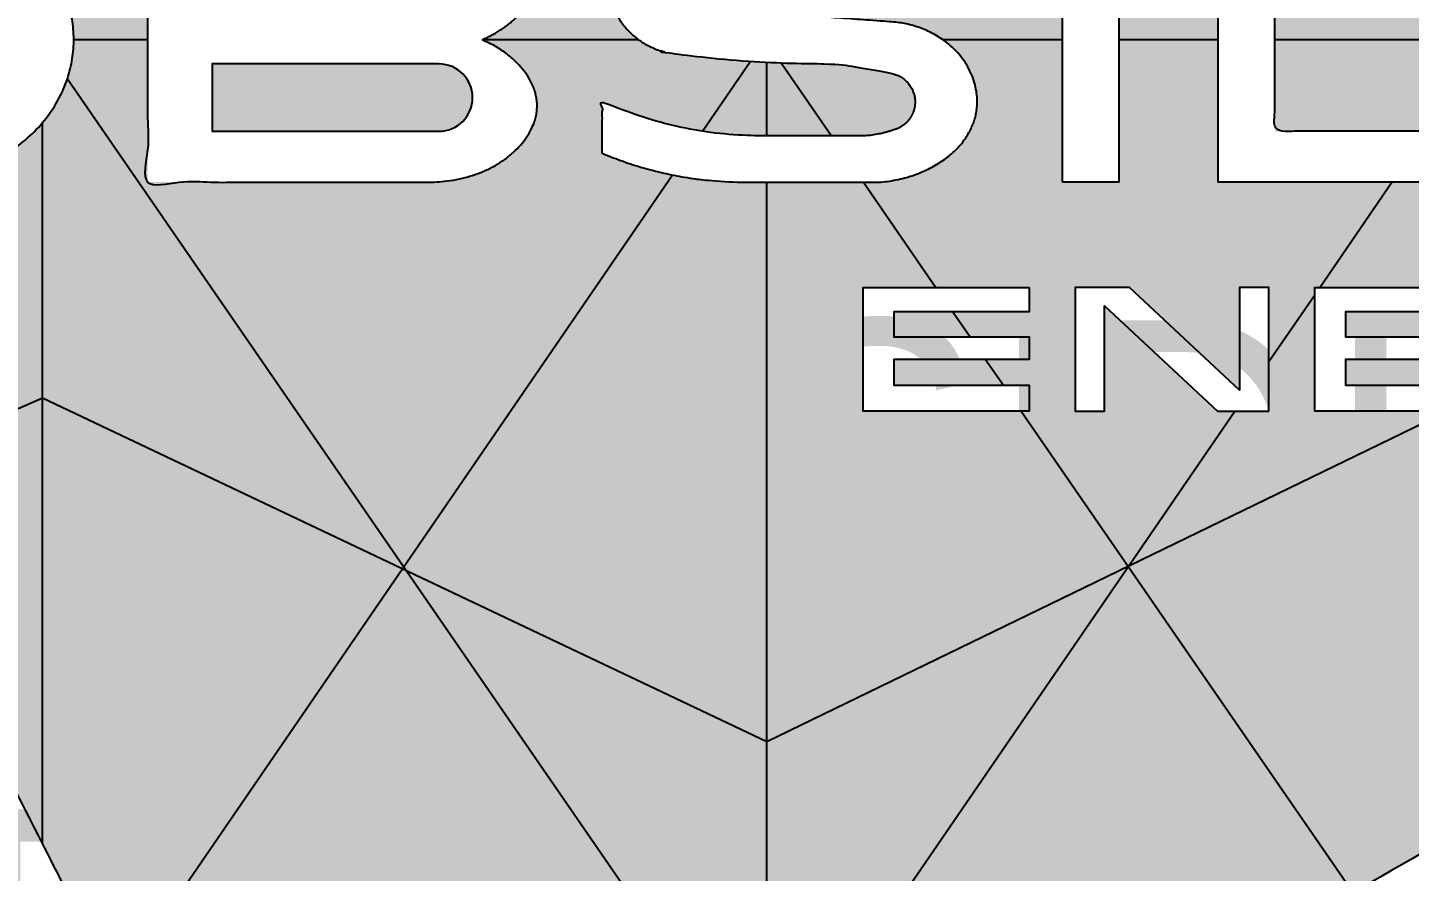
# Paper-space layout '1 of 6' of a CAD drawing. Extents: x -1122 to -42, y -199 to 1768.
# Drawn here: x -357.4 to -263.2, y 1533.4 to 1590.9 of the extents above; entities that cross this region are included whole.
import ezdxf

# ---------------------------------------------------------------- set-up
doc = ezdxf.new("R2010")
doc.units = 0
doc.header["$LTSCALE"] = 5
doc.layers.get('Defpoints').update_dxf_attribs({"color": 9})
for name, color, linetype in [('CG-LOGO', 7, 'Continuous'), ('CG-LOGO-T', 7, 'Continuous'), ('CG-NOTES', 7, 'Continuous')]:
    doc.layers.add(name, color=color, linetype=linetype)
doc.styles.add('80', font='ARIALN.TTF', dxfattribs={"height": 10})

# ---------------------------------------------------------------- blocks, each defined once
blk = doc.blocks.new('Obsidian_Logo')
at = {"true_color": 0xa169b5}
h = blk.add_hatch(color=193, dxfattribs=at)
h.dxf.hatch_style = 1
edge = h.paths.add_edge_path()
edge.add_line((-43.34161823886888, 33.03589050795244), (-64.15388199925042, 3.035185730593639))
edge.add_spline(control_points=[(-64.15388199925218, 3.035185730598642), (-63.64087166693275, 1.699024443614007), (-63.6408716669327, 0.2933165874201222)], knot_values=[4.978011537415544, 4.978011537415544, 4.978011537415544, 5.309909709765788, 5.309909709765806, 5.309909709765806], weights=[0.9023797253192458, 0.9381137310039899, 0.9999999999999966], degree=2, periodic=0)
edge.add_line((-63.6408716669327, 0.2933165874198949), (-59.06354966382008, 0.2933165874198949))
edge.add_spline(control_points=[(-59.06354966382008, 0.2933165874198949), (-59.06354966382008, 4.706485832980661), (-59.06354966382008, 9.119655078541427)], knot_values=[7.124482825351081, 7.124482825351081, 7.124482825351081, 7.624482825351081, 7.624482825351081, 7.624482825351081], weights=[1, 1, 1], degree=2, periodic=0)
edge.add_spline(control_points=[(-59.06354966382008, 9.119655078541427), (-50.33749320447174, 9.119655078541427), (-41.6114367451234, 9.119655078541427)], knot_values=[7.624482825351081, 7.624482825351081, 7.624482825351081, 8.62448282535108, 8.62448282535108, 8.62448282535108], weights=[1, 1, 1], degree=2, periodic=0)
edge.add_spline(control_points=[(-41.61143674512681, 9.119655078541882), (-36.52254538703039, 9.11965507854211), (-35.11578450266239, 5.470760135059209)], knot_values=[0, 0, 0, 1.290711059416108, 1.290711059416108, 1.290711059416108], weights=[1, 0.7988859725384734, 1], degree=2, periodic=0)
edge.add_spline(control_points=[(-35.11578450266239, 5.470760135059209), (-34.69973185476294, 4.391591372255334), (-35.11578450266256, 3.312422609451687)], knot_values=[1.290711059416108, 1.290711059416108, 1.290711059416108, 2.026652896965794, 2.026652896965794, 2.026652896965794], weights=[1, 0.9330591729115495, 1], degree=2, periodic=0)
edge.add_spline(control_points=[(-35.11578450266256, 3.312422609451687), (-35.8899312537481, 1.30441954586172), (-38.34063834922239, 0.2933165874203496)], knot_values=[2.026652896965794, 2.026652896965794, 2.026652896965794, 2.812241412675541, 2.812241412675541, 2.812241412675541], weights=[1, 0.9238431059887455, 1], degree=2, periodic=0)
edge.add_line((-38.34063834922347, 0.2933165874198949), (-28.6190253796517, 0.2933165874198949))
edge.add_spline(control_points=[(-28.61902537965193, 0.2933165874201222), (-30.5268128287658, 1.678683851147525), (-30.54181356582399, 4.018438625166937), (-30.56605388984292, 7.799347098342197), (-26.82754510366323, 8.601105265632668)], knot_values=[0.2059567812495136, 0.2059567812495136, 0.2059567812495136, 1.128264700721173, 1.128264700721173, 2.490520992684152, 2.490520992684152, 2.490520992684152], weights=[0.8989449645769954, 0.8472835143242656, 1, 0.7744365096448295, 1], degree=2, periodic=0)
edge.add_spline(control_points=[(-26.82754510366323, 8.601105265632668), (-26.68227307852408, 8.630638375655508), (-26.53667235508482, 8.658505833551772)], knot_values=[0.1944871098991083, 0.1944871098991083, 0.1944871098991083, 0.2059567812495136, 0.2059567812495136, 0.2059567812495136], weights=[1, 0.9997049787780464, 0.9994428168427516], degree=2, periodic=0)
edge.add_spline(control_points=[(-21.80983685462604, 9.119655078541882), (-24.19449434220815, 9.106790331168668), (-26.53667235508482, 8.658505833551772)], knot_values=[0.01080568684929002, 0.01080568684929002, 0.01080568684929002, 0.1944871098991083, 0.1944871098991083, 0.1944871098991083], weights=[0.9994732803120374, 0.995244416045266, 0.9994428168427516], degree=2, periodic=0)
edge.add_line((-26.53667235508084, 8.658505833552454), (-43.34161823886888, 33.03589050795244))
at = {"true_color": 0xb374c3}
h = blk.add_hatch(color=203, dxfattribs=at)
h.dxf.hatch_style = 1
edge = h.paths.add_edge_path()
edge.add_line((1.646460475241668, 32.96583288133138), (-14.85443522433297, 8.9109774365063))
edge.add_spline(control_points=[(-14.85443522433269, 8.9109774365063), (-11.85833311324291, 8.523856578904315), (-9.009972127472224, 7.517213586972048)], knot_values=[20.1089110056909, 20.1089110056909, 20.1089110056909, 20.32003068392064, 20.32003068392064, 20.32003068392064], weights=[0.9954881301015139, 0.9921828398481073, 1], degree=2, periodic=0)
edge.add_spline(control_points=[(-9.009972127472224, 7.517213586972048), (-9.009972127472281, 5.886888150957475), (-9.009972127472281, 4.256562714942902)], knot_values=[19.10891100569091, 19.10891100569091, 19.10891100569091, 20.10891100569091, 20.10891100569091, 20.10891100569091], weights=[1, 1, 1], degree=2, periodic=0)
edge.add_spline(control_points=[(-9.009972127472281, 4.256562714942902), (-12.79692096521495, 5.610329135108259), (-16.7899308315553, 6.089429570640959)], knot_values=[18.88508466781861, 18.88508466781861, 18.88508466781861, 19.10891100569091, 19.10891100569091, 19.10891100569091], weights=[1, 0.9922671718653602, 0.9970389179100222], degree=2, periodic=0)
edge.add_line((-16.78993083156212, 6.089429570641641), (-19.66909178719834, 1.892214955679719))
edge.add_spline(control_points=[(-19.66909178719834, 1.892214955679719), (-16.29365699488898, 1.646283675639097), (-12.91822220257967, 1.400352395598247)], knot_values=[12.858256525587, 12.858256525587, 12.858256525587, 13.52988067913742, 13.52988067913742, 13.52988067913742], weights=[1, 1, 1], degree=2, periodic=0)
edge.add_spline(control_points=[(-12.91822220257967, 1.400352395598247), (-11.13602925974954, 1.270503348385546), (-9.750394137885678, 0.2933165873789677)], knot_values=[12.25196533690294, 12.25196533690294, 12.25196533690294, 12.858256525587, 12.858256525587, 12.858256525587], weights=[1, 0.8935340133648284, 0.8749031260992206], degree=2, periodic=0)
edge.add_line((-9.750394137947694, 0.2933165874198949), (-2.343318110291364, 0.2933165874198949))
edge.add_line((-2.343318110291364, 0.2933165874198949), (-2.343318110291364, 9.119655078541427))
edge.add_line((-2.343318110291364, 9.119655078541427), (1.156681889708636, 9.1196550785412))
edge.add_line((1.156681889708636, 9.1196550785412), (1.156681889708636, 0.2933165874198949))
edge.add_line((1.156681889708636, 0.2933165874198949), (7.323057103478789, 0.2933165874198949))
edge.add_line((7.323057103478789, 0.2933165874198949), (7.323057103478789, 9.119655078541427))
edge.add_line((7.323057103478789, 9.119655078541427), (17.90064576717293, 9.119655078541427))
edge.add_line((17.90064576717293, 9.119655078541427), (1.646460475241668, 32.96583288133138))
h = blk.add_hatch(color=203, dxfattribs=at)
h.dxf.hatch_style = 1
edge = h.paths.add_edge_path()
edge.add_spline(control_points=[(20.49799209942483, 5.6196550785412), (15.66052460145181, 5.619655078540973), (10.82305710347879, 5.619655078540973)], knot_values=[3.25161348232606, 3.25161348232606, 3.25161348232606, 4.141592653589793, 4.141592653589793, 4.141592653589793], weights=[1, 1, 1], degree=2, periodic=0)
edge.add_spline(control_points=[(10.82305710347879, 5.619655078540973), (10.82305710347879, 2.956485832980434), (10.82305710347879, 0.2933165874196675)], knot_values=[4.141592653589793, 4.141592653589793, 4.141592653589793, 4.625855386959084, 4.625855386959084, 4.625855386959084], weights=[1, 1, 1], degree=2, periodic=0)
edge.add_line((10.82305710347879, 0.2933165874198949), (24.14030818261955, 0.2933165874198949))
edge.add_line((24.14030818261955, 0.2933165874198949), (24.155012689074, 0.3147526829864091))
edge.add_line((24.155012689074, 0.3147526829864091), (20.49799209942495, 5.6196550785412))
at = {"true_color": 0x8b4fa1}
h = blk.add_hatch(color=205, dxfattribs=at)
h.dxf.hatch_style = 1
edge = h.paths.add_edge_path()
edge.add_line((-59.06354966382008, 0.2933165874198949), (-63.6408716669327, 0.2933165874198949))
edge.add_spline(control_points=[(-63.6408716669327, 0.2933165874198949), (-63.6408716669327, -0.9420158338393776), (-64.03930618848005, -2.129880867993734)], knot_values=[5.309909709765788, 5.309909709765806, 5.309909709765806, 5.603785258255773, 5.603785258255773, 5.603785258255773], weights=[1, 0.9452034908284873, 0.9109104090121576], degree=2, periodic=0)
edge.add_line((-64.03930618846897, -2.129880867958491), (-43.1823308804195, -32.38517081324085))
edge.add_line((-43.1823308804195, -32.38517081324085), (-26.51377218411375, -8.085897779016932))
edge.add_spline(control_points=[(-26.51377218411358, -8.085897779016705), (-28.7704039905633, -7.632277531383579), (-30.89181136972678, -6.739087086644304)], knot_values=[8.505488075933703, 8.505488075933703, 8.505488075933703, 8.705647220886567, 8.705647220886567, 8.705647220886567], weights=[0.9893774998699449, 0.989698577062314, 1], degree=2, periodic=0)
edge.add_spline(control_points=[(-30.89181136972678, -6.739087086644304), (-30.89181136972678, -5.127698430103464), (-30.89181136972678, -3.516309773562625)], knot_values=[7.505488075933703, 7.505488075933703, 7.505488075933703, 8.505488075933705, 8.505488075933705, 8.505488075933705], weights=[1, 1, 1], degree=2, periodic=0)
edge.add_spline(control_points=[(-30.89181136972678, -3.516309773562625), (-27.90085227749046, -4.872407680335527), (-24.65590088309318, -5.377509919665727)], knot_values=[7.234437711537805, 7.234437711537805, 7.234437711537805, 7.505488075933703, 7.505488075933703, 7.505488075933703], weights=[1, 0.9861082383019881, 0.9905188603867225], degree=2, periodic=0)
edge.add_line((-24.65590088309301, -5.377509919665954), (-21.68256128612398, -1.043002539238842))
edge.add_spline(control_points=[(-21.68256128612376, -1.043002539238842), (-24.20107787480487, -0.8816559916538154), (-26.70023212691132, -0.530676590466328)], knot_values=[2.946557790637475, 2.946557790637475, 2.946557790637475, 3.022105259673079, 3.022105259673079, 3.022105259673079], weights=[0.9988218159148641, 0.9986977632638366, 1], degree=2, periodic=0)
edge.add_spline(control_points=[(-26.70023212691132, -0.530676590466328), (-27.75449369040751, -0.3344755187135888), (-28.61902537965193, 0.2933165874201222)], knot_values=[2.490520992684152, 2.490520992684152, 2.490520992684152, 2.946557790637475, 2.946557790637475, 2.946557790637475], weights=[1, 0.9244890609178094, 0.8989449645769954], degree=2, periodic=0)
edge.add_line((-28.61902537965165, 0.2933165874198949), (-38.34063834922136, 0.2933165874198949))
edge.add_spline(control_points=[(-38.34063834922239, 0.2933165874203496), (-35.8899312537481, -0.7177863710214751), (-35.11578450266256, -2.725789434611443)], knot_values=[2.812241412675541, 2.812241412675541, 2.812241412675541, 3.597829928385287, 3.597829928385287, 3.597829928385287], weights=[1, 0.9238431059887455, 1], degree=2, periodic=0)
edge.add_spline(control_points=[(-35.11578450266256, -2.725789434611443), (-34.69973185476294, -3.80495819741509), (-35.11578450266239, -4.884126960218964)], knot_values=[3.597829928385287, 3.597829928385287, 3.597829928385287, 4.333771765934974, 4.333771765934974, 4.333771765934974], weights=[1, 0.9330591729115495, 1], degree=2, periodic=0)
edge.add_spline(control_points=[(-35.11578450266239, -4.884126960218964), (-36.52254538703039, -8.533021903701638), (-41.61143674512681, -8.533021903701638)], knot_values=[4.333771765934974, 4.333771765934974, 4.333771765934974, 5.624482825351081, 5.624482825351081, 5.624482825351081], weights=[1, 0.7988859725384734, 1], degree=2, periodic=0)
edge.add_spline(control_points=[(-41.61143674512681, -8.533021903701638), (-50.33749320447345, -8.533021903701638), (-59.06354966382008, -8.533021903701638)], knot_values=[5.624482825351081, 5.624482825351081, 5.624482825351081, 6.624482825351081, 6.624482825351081, 6.624482825351081], weights=[1, 1, 1], degree=2, periodic=0)
edge.add_spline(control_points=[(-59.06354966382008, -8.533021903701638), (-59.06354966382008, -4.119852658140871), (-59.06354966382008, 0.2933165874198949)], knot_values=[6.624482825351081, 6.624482825351081, 6.624482825351081, 7.124482825351081, 7.124482825351081, 7.124482825351081], weights=[1, 1, 1], degree=2, periodic=0)
at = {"true_color": 0xa16cb2}
h = blk.add_hatch(color=193, dxfattribs=at)
h.dxf.hatch_style = 1
edge = h.paths.add_edge_path()
edge.add_line((18.08570971765681, -8.533021903701638), (7.323057103478789, -8.533021903701638))
edge.add_line((7.323057103478789, -8.533021903701638), (7.323057103478789, 0.2933165874198949))
edge.add_line((7.323057103478789, 0.2933165874198949), (1.156681889708636, 0.2933165874198949))
edge.add_line((1.156681889708636, 0.2933165874198949), (1.156681889708636, -8.533021903701638))
edge.add_line((1.156681889708636, -8.533021903701638), (-2.343318110291364, -8.533021903701638))
edge.add_line((-2.343318110291364, -8.533021903701638), (-2.343318110291364, 0.2933165874198949))
edge.add_line((-2.343318110291364, 0.2933165874198949), (-9.750394137939793, 0.2933165874198949))
edge.add_spline(control_points=[(-9.750394137885678, 0.2933165873789677), (-7.671876262895523, -1.172509529400713), (-7.626554986654696, -3.490496221269041), (-7.538341651863334, -8.002225657242889), (-13.65164593680578, -8.53302190370141)], knot_values=[9.918684985063345, 9.918684985063345, 9.918684985063345, 10.78217956664112, 10.78217956664112, 12.25196533690294, 12.25196533690294, 12.25196533690294], weights=[0.8749031260992206, 0.8483685656370168, 1, 0.7419025790018452, 1], degree=2, periodic=0)
edge.add_spline(control_points=[(-13.65164593680578, -8.53302190370141), (-14.16628960806315, -8.53302190370141), (-14.68541361084067, -8.53302190370141)], knot_values=[9.785928924488442, 9.785928924488442, 9.785928924488442, 9.918684985063344, 9.918684985063344, 9.918684985063344], weights=[1, 1, 1], degree=2, periodic=0)
edge.add_line((-14.68541361084056, -8.53302190370141), (-10.18484640503078, -15.0615795549852))
edge.add_line((-10.18484640503078, -15.0615795549852), (-4.409711315079619, -15.0615795549852))
edge.add_line((-4.409711315079619, -15.0615795549852), (-4.409711315079619, -16.56852037526482))
edge.add_line((-4.409711315079619, -16.56852037526482), (-9.146012285902998, -16.56852037526482))
edge.add_line((-9.146012285902998, -16.56852037526482), (-8.071356225813815, -18.12742478058885))
edge.add_line((-8.071356225813815, -18.12742478058885), (-4.409711315079619, -18.12742478058863))
edge.add_line((-4.409711315079619, -18.12742478058863), (-4.409711315079619, -19.53043843077876))
edge.add_line((-4.409711315079619, -19.53043843077876), (-7.104165988609338, -19.53043843077876))
edge.add_line((-7.104165988609338, -19.53043843077876), (-6.005800508726963, -21.12373590411403))
edge.add_line((-6.005800508726963, -21.12373590411403), (-4.409711315079676, -21.12373590411403))
edge.add_line((-4.409711315079619, -21.12373590411403), (-4.409711315079619, -22.73460310797873))
edge.add_line((-4.409711315079619, -22.73460310797873), (-4.89532304986551, -22.73460310797873))
edge.add_line((-4.89532304986551, -22.73460310797873), (1.726566279206281, -32.34036706356619))
edge.add_line((1.726566279206281, -32.34036706356619), (1.768564349793394, -32.32000778873271))
edge.add_line((1.768564349793394, -32.32000778873271), (8.343859023175696, -22.7346031079785))
edge.add_line((8.343859023175696, -22.7346031079785), (7.266293690891075, -22.7346031079785))
edge.add_line((7.266293690891075, -22.7346031079785), (0.2708259189440128, -16.21083560636362))
edge.add_line((0.2708259189440696, -16.21083560636362), (0.2708259189440696, -22.7346031079785))
edge.add_line((0.2708259189440128, -22.7346031079785), (-1.549382113861554, -22.7346031079785))
edge.add_line((-1.549382113861554, -22.7346031079785), (-1.549382113861554, -15.0615795549852))
edge.add_line((-1.549382113861554, -15.0615795549852), (1.820320373054869, -15.06157955498497))
edge.add_line((1.820320373054869, -15.06157955498497), (8.643787684150197, -21.42494448548564))
edge.add_line((8.643787684150197, -21.42494448548564), (8.64378768415014, -15.0615795549852))
edge.add_line((8.64378768415014, -15.0615795549852), (10.46399571695571, -15.06157955498497))
edge.add_line((10.46399571695571, -15.06157955498497), (10.46399571695571, -19.6438871480284))
edge.add_line((10.46399571695571, -19.6438871480284), (13.29785447572323, -15.5127136630058))
edge.add_line((13.29785447572323, -15.5127136630058), (13.29785447572323, -15.0615795549852))
edge.add_line((13.29785447572323, -15.0615795549852), (13.60731868680716, -15.0615795549852))
edge.add_line((13.60731868680716, -15.0615795549852), (18.08570971765687, -8.533021903701638))
h = blk.add_hatch(color=193, dxfattribs=at)
h.dxf.hatch_style = 1
edge = h.paths.add_edge_path()
edge.add_line((24.14030818261955, 0.2933165874198949), (10.82305710347879, 0.2933165874198949))
edge.add_spline(control_points=[(10.82305710347879, 0.2933165874196675), (10.82305710347879, -2.542944666309722), (10.82305710347879, -5.379205920039112)], knot_values=[4.625855386959084, 4.625855386959084, 4.625855386959084, 5.141592653589793, 5.141592653589793, 5.141592653589793], weights=[1, 1, 1], degree=2, periodic=0)
edge.add_spline(control_points=[(10.82305710347879, -5.379205920039112), (15.53609410139762, -5.379205920039112), (20.24913109931646, -5.379205920039112)], knot_values=[5.141592653589793, 5.141592653589793, 5.141592653589793, 6.008679567000721, 6.008679567000721, 6.008679567000721], weights=[1, 1, 1], degree=2, periodic=0)
edge.add_line((20.24913109931651, -5.379205920039112), (24.14030818261955, 0.2933165874198949))
at = {"true_color": 0x8b4fa1}
h = blk.add_hatch(color=205, dxfattribs=at)
h.dxf.hatch_style = 1
h.paths.add_polyline_path([(-40.99676017942193, -1.209290436808033), (-55.05203646542026, -1.20929043680826), (-55.05203646542026, -5.37920592003934), (-40.99676017942187, -5.37920592003934, 1)], flags=17)
at = {"true_color": 0x985bae}
h = blk.add_hatch(color=215, dxfattribs=at)
h.dxf.hatch_style = 1
edge = h.paths.add_edge_path()
edge.add_spline(control_points=[(-20.67377866658717, -1.099969560527825), (-21.17838547379728, -1.075302118705849), (-21.68256128612376, -1.043002539238842)], knot_values=[3.022105259673079, 3.022105259673079, 3.022105259673079, 3.037231181512999, 3.037231181512999, 3.037231181512999], weights=[0.9989286666299082, 0.9988466534207054, 0.9988218159148641], degree=2, periodic=0)
edge.add_line((-21.68256128612398, -1.043002539238842), (-24.65590088309301, -5.377509919665954))
edge.add_spline(control_points=[(-24.65590088309318, -5.377509919665727), (-22.98626301247089, -5.637402203037709), (-21.29668977980731, -5.661421142199742)], knot_values=[7.094026146707118, 7.094026146707118, 7.094026146707118, 7.234437711537805, 7.234437711537805, 7.234437711537805], weights=[0.9905188603867225, 0.9928036842797825, 1], degree=2, periodic=0)
edge.add_spline(control_points=[(-21.29668977980731, -5.661421142199742), (-20.98523422319704, -5.661421142199742), (-20.67377866658683, -5.661421142199742)], knot_values=[7.001308537378045, 7.001308537378045, 7.001308537378045, 7.094026146707119, 7.094026146707119, 7.094026146707119], weights=[1, 1, 1], degree=2, periodic=0)
edge.add_line((-20.67377866658717, -5.661421142199742), (-20.67377866658717, -1.099969560527597))
at = {"true_color": 0x7b1e85}
h = blk.add_hatch(color=216, dxfattribs=at)
h.dxf.hatch_style = 1
edge = h.paths.add_edge_path()
edge.add_spline(control_points=[(-19.78361327758444, -1.13753397517371), (-20.22882127482188, -1.121721071640422), (-20.67377866658717, -1.099969560527825)], knot_values=[3.037231181513, 3.037231181513, 3.037231181513, 3.050571133770517, 3.050571133770517, 3.050571133770517], weights=[0.9991177968307474, 0.999000996257605, 0.9989286666299082], degree=2, periodic=0)
edge.add_line((-20.67377866658717, -1.099969560527597), (-20.67377866658717, -5.661421142199742))
edge.add_spline(control_points=[(-20.67377866658683, -5.661421142199742), (-18.66938844091203, -5.661421142199742), (-16.66499821523644, -5.661421142199742)], knot_values=[6.404619006744039, 6.404619006744039, 6.404619006744039, 7.001308537378045, 7.001308537378045, 7.001308537378045], weights=[1, 1, 1], degree=2, periodic=0)
edge.add_line((-16.66499821523649, -5.661421142199742), (-19.78361327758438, -1.137533975173938))
at = {"true_color": 0xa16cb2}
h = blk.add_hatch(color=193, dxfattribs=at)
h.dxf.hatch_style = 1
edge = h.paths.add_edge_path()
edge.add_spline(control_points=[(-14.5783207695597, -5.661421142199742), (-13.60349607327328, -5.594270095916272), (-12.68716742771289, -5.254955691812484)], knot_values=[5.808160991942136, 5.808160991942136, 5.808160991942136, 6.094026146707117, 6.094026146707117, 6.094026146707117], weights=[1, 0.9898025178865648, 1], degree=2, periodic=0)
edge.add_spline(control_points=[(-12.68716742771289, -5.254955691812484), (-11.45308388658811, -4.829724830379519), (-11.47951393879066, -3.524701871067691), (-11.50594399099316, -2.219678911756091), (-12.7562325516987, -1.844762938558006)], knot_values=[3.2897311389341, 3.2897311389341, 3.2897311389341, 4.548946065438118, 4.548946065438118, 5.808160991942137, 5.808160991942137, 5.808160991942137], weights=[1, 0.8082587070210929, 1, 0.8082587070210929, 1], degree=2, periodic=0)
edge.add_spline(control_points=[(-12.7562325516987, -1.844762938558006), (-15.10307142507037, -1.266962661941079), (-17.51841025859767, -1.179531680691753)], knot_values=[3.084511126595624, 3.084511126595624, 3.084511126595624, 3.289731138934099, 3.289731138934099, 3.289731138934099], weights=[1, 0.9947402106924816, 1], degree=2, periodic=0)
edge.add_spline(control_points=[(-17.51841025859767, -1.179531680691753), (-18.65136804447547, -1.177749076335886), (-19.78361327758444, -1.137533975173483)], knot_values=[3.050571133770517, 3.050571133770517, 3.050571133770517, 3.084511126595624, 3.084511126595624, 3.084511126595624], weights=[1, 0.9994149651067576, 0.9991177968307474], degree=2, periodic=0)
edge.add_line((-19.78361327758455, -1.13753397517371), (-16.66499821523649, -5.661421142199742))
edge.add_spline(control_points=[(-16.66499821523644, -5.661421142199742), (-15.62165949239818, -5.661421142199742), (-14.5783207695597, -5.661421142199742)], knot_values=[6.094026146707118, 6.094026146707118, 6.094026146707118, 6.404619006744038, 6.404619006744038, 6.404619006744038], weights=[1, 1, 1], degree=2, periodic=0)
at = {"true_color": 0x7c4790}
h = blk.add_hatch(color=205, dxfattribs=at)
h.dxf.hatch_style = 1
edge = h.paths.add_edge_path()
edge.add_spline(control_points=[(-64.03930618848005, -2.129880867993734), (-64.53104200428282, -3.595907906427101), (-65.57204276461562, -4.836572902943544)], knot_values=[5.603785258255773, 5.603785258255773, 5.603785258255773, 5.938338338026432, 5.938338338026432, 5.938338338026432], weights=[0.9109104090121576, 0.8718705630793069, 0.8594030462610904], degree=2, periodic=0)
edge.add_line((-65.57204276460692, -4.836572902932858), (-65.57204276460692, -21.90664249722181))
edge.add_line((-65.57204276460692, -21.90664249722181), (-43.25460052457049, -32.49052484218282))
edge.add_line((-43.25460052457049, -32.49052484218282), (-43.1823308804195, -32.38517081324085))
edge.add_line((-43.1823308804195, -32.38517081324085), (-64.03930618846795, -2.129880867960082))
at = {"true_color": 0x704082}
h = blk.add_hatch(color=207, dxfattribs=at)
h.dxf.hatch_style = 1
edge = h.paths.add_edge_path()
edge.add_spline(control_points=[(-65.57204276461562, -4.836572902943544), (-67.86262917959453, -7.566494431197498), (-71.70514437353074, -8.312199528905012)], knot_values=[5.938338338026432, 5.938338338026432, 5.938338338026432, 6.641817391937969, 6.641817391937969, 6.641817391937969], weights=[0.8594030462610904, 0.8331870659989524, 0.9244613552728554], degree=2, periodic=0)
edge.add_line((-71.70514437353052, -8.312199528905012), (-80.2292693426121, -20.73859126291063))
edge.add_spline(control_points=[(-80.2292693426121, -20.73859126291063), (-78.649637142843, -23.84231892046569), (-77.07000494307391, -26.94604657802074)], knot_values=[8.798462389187662, 8.798462389187662, 8.798462389187662, 8.874893860608974, 8.874893860608974, 8.874893860608974], weights=[1, 1, 1], degree=2, periodic=0)
edge.add_line((-77.07000494307391, -26.94604657802074), (-65.57204276460692, -21.90664249722181))
edge.add_line((-65.57204276460692, -21.90664249722181), (-65.57204276460692, -4.836572902933767))
at = {"true_color": 0x985bae}
h = blk.add_hatch(color=215, dxfattribs=at)
h.dxf.hatch_style = 1
edge = h.paths.add_edge_path()
edge.add_spline(control_points=[(-20.67377866658728, -8.533021903701638), (-21.16461006774296, -8.533021903701638), (-21.65908409389385, -8.533021903701638)], knot_values=[8.918684985063344, 8.918684985063344, 8.918684985063344, 9.038388392473784, 9.038388392473784, 9.038388392473784], weights=[1, 1, 1], degree=2, periodic=0)
edge.add_spline(control_points=[(-21.65908409389385, -8.533021903701638), (-24.11033479380274, -8.569028372606454), (-26.51377218411358, -8.085897779016705)], knot_values=[8.705647220886569, 8.705647220886569, 8.705647220886569, 8.918684985063345, 8.918684985063345, 8.918684985063345], weights=[1, 0.9890357639617176, 0.9893774998699449], degree=2, periodic=0)
edge.add_line((-26.51377218411375, -8.085897779016932), (-43.1823308804195, -32.38517081324085))
edge.add_line((-43.1823308804195, -32.38517081324085), (-43.0393235451445, -32.59261836156179))
edge.add_line((-43.0393235451445, -32.59261836156179), (-20.67377866658717, -43.19931302798477))
edge.add_line((-20.67377866658722, -43.19931302798477), (-20.67377866658722, -8.533021903701638))
at = {"true_color": 0x7b1e85}
h = blk.add_hatch(color=216, dxfattribs=at)
h.dxf.hatch_style = 1
edge = h.paths.add_edge_path()
edge.add_line((-4.89532304986551, -22.73460310797873), (-14.70555605852263, -22.73460310797827))
edge.add_line((-14.70555605852263, -22.73460310797827), (-14.70555605852263, -15.0615795549852))
edge.add_line((-14.70555605852263, -15.0615795549852), (-10.18484640503078, -15.0615795549852))
edge.add_line((-10.18484640503078, -15.0615795549852), (-14.68541361084056, -8.53302190370141))
edge.add_spline(control_points=[(-14.68541361084067, -8.53302190370141), (-17.60856628302253, -8.53302190370141), (-20.67377866658728, -8.533021903701638)], knot_values=[9.038388392473784, 9.038388392473784, 9.038388392473784, 9.785928924488442, 9.785928924488442, 9.785928924488442], weights=[1, 1, 1], degree=2, periodic=0)
edge.add_line((-20.67377866658717, -8.533021903701638), (-20.67377866658717, -43.19931302798477))
edge.add_line((-20.67377866658722, -43.19931302798477), (1.726566279206281, -32.34036706356619))
edge.add_line((1.726566279206281, -32.34036706356619), (-4.89532304986551, -22.73460310797873))
at = {"true_color": 0x9548a3}
h = blk.add_hatch(color=215, dxfattribs=at)
h.dxf.hatch_style = 1
h.paths.add_polyline_path([(24.15501268907394, -8.206268469347151), (24.05172551334516, -8.231082972064314), (23.79687996501877, -8.286389526057519), (23.54229014403325, -8.33584353918377), (23.28820994585465, -8.379520607615177), (23.03488483391141, -8.417505804183975), (22.78255133092489, -8.449893043539305), (22.53143657758852, -8.476784431921715), (22.28175795805555, -8.498289606841809), (22.03372279112284, -8.514525071745766), (21.78752808547529, -8.525613530462806), (21.54336035688596, -8.531683225908637), (21.42209199448143, -8.532877467003118), (21.36199119170192, -8.533021903701638), (21.31920614564694, -8.533021903701638), (21.14806596142722, -8.533021903701638), (20.80578559298777, -8.533021903701638), (18.08570971765681, -8.533021903701638), (13.60731868680716, -15.0615795549852), (23.59369921916624, -15.0615795549852), (23.59369921916624, -16.56852037526482), (15.21620800144939, -16.56852037526482), (15.21620800144939, -18.12742478058908), (23.59369921916624, -18.12742478058863), (23.59369921916624, -19.53043843077876), (15.21620800144939, -19.53043843077876), (15.21620800144939, -21.1237359041138), (23.59369921916624, -21.12373590411403), (23.59369921916624, -21.73990463468817), (24.15501268907394, -21.46779843928903)])
h = blk.add_hatch(color=215, dxfattribs=at)
h.dxf.hatch_style = 1
h.paths.add_polyline_path([(10.46399571695571, -22.73460310797827), (8.343859023175696, -22.7346031079785), (1.768564349793394, -32.32000778873271), (21.54178838069566, -22.73460310797873), (13.29785447572323, -22.73460310797827), (13.29785447572323, -15.5127136630058), (10.46399571695571, -19.6438871480284)])
at = {"true_color": 0x7b1e85}
h = blk.add_hatch(color=216, dxfattribs=at)
h.dxf.hatch_style = 1
h.paths.add_polyline_path([(-9.146012285902998, -16.56852037526482), (-12.78720253279647, -16.56852037526482), (-12.78720253279647, -18.12742478058908), (-8.071356225813815, -18.12742478058885)])
h = blk.add_hatch(color=216, dxfattribs=at)
h.dxf.hatch_style = 1
h.paths.add_polyline_path([(-7.104165988609338, -19.53043843077876), (-12.78720253279647, -19.53043843077876), (-12.78720253279647, -21.1237359041138), (-6.005800508726963, -21.12373590411403)])
at = {"true_color": 0x5200a3}
h = blk.add_hatch(color=194, dxfattribs=at)
h.dxf.hatch_style = 1
edge = h.paths.add_edge_path()
edge.add_line((-65.57204276460692, -21.90664249722181), (-77.07000494307391, -26.94604657802074))
edge.add_spline(control_points=[(-77.07000494307391, -26.94604657802074), (-71.32102385384042, -38.24188595887381), (-65.57204276460692, -49.53772533972665)], knot_values=[8.874893860608974, 8.874893860608974, 8.874893860608974, 9.153061831537677, 9.153061831537677, 9.153061831537677], weights=[1, 1, 1], degree=2, periodic=0)
edge.add_line((-65.57204276460692, -49.53772533972665), (-65.57204276460692, -21.90664249722181))
at = {"true_color": 0x7f2ba6}
h = blk.add_hatch(color=205, dxfattribs=at)
h.dxf.hatch_style = 1
edge = h.paths.add_edge_path()
edge.add_line((-43.25460052457049, -32.49052484218282), (-65.57204276460692, -21.90664249722181))
edge.add_line((-65.57204276460692, -21.90664249722181), (-65.57204276460692, -49.53772533972665))
edge.add_spline(control_points=[(-65.57204276460692, -49.53772533972665), (-63.30960853646587, -53.98305108600289), (-61.04717430832483, -58.42837683227935)], knot_values=[9.153061831537677, 9.153061831537677, 9.153061831537677, 9.262531097279435, 9.262531097279435, 9.262531097279435], weights=[1, 1, 1], degree=2, periodic=0)
edge.add_line((-61.04717430832471, -58.42837683227958), (-43.25460052457049, -32.49052484218282))
at = {"true_color": 0x7b0684}
h = blk.add_hatch(color=216, dxfattribs=at)
h.dxf.hatch_style = 1
edge = h.paths.add_edge_path()
edge.add_line((24.15501268907394, -21.46779843928903), (23.59369921916618, -21.73990463468817))
edge.add_line((23.59369921916624, -21.73990463468817), (23.59369921916624, -22.73460310797873))
edge.add_line((23.59369921916624, -22.73460310797873), (21.54178838069566, -22.73460310797873))
edge.add_line((21.54178838069566, -22.73460310797873), (1.768564349793394, -32.32000778873271))
edge.add_line((1.768564349793394, -32.32000778873271), (1.740617011243387, -32.3607491642997))
edge.add_line((1.740617011243387, -32.3607491642997), (15.65360678012445, -52.54303989658933))
edge.add_spline(control_points=[(15.65360678012439, -52.54303989658933), (19.90430973459917, -50.14749853133299), (24.15501268907394, -47.75195716607664)], knot_values=[10.06122709446012, 10.06122709446012, 10.06122709446012, 10.12181872607204, 10.12181872607204, 10.12181872607204], weights=[1, 1, 1], degree=2, periodic=0)
edge.add_line((24.15501268907394, -47.75195716607664), (24.15501268907394, -21.46779843928903))
at = {"true_color": 0x53097b}
h = blk.add_hatch(color=206, dxfattribs=at)
h.dxf.hatch_style = 1
edge = h.paths.add_edge_path()
edge.add_line((-43.0393235451445, -32.59261836156179), (-43.25460052457049, -32.49052484218282))
edge.add_line((-43.25460052457049, -32.49052484218282), (-61.04717430832471, -58.42837683227958))
edge.add_spline(control_points=[(-61.04717430832483, -58.42837683227935), (-59.36564616260523, -61.73231392193225), (-57.68411801688563, -65.03625101158514)], knot_values=[9.262531097279435, 9.262531097279435, 9.262531097279435, 9.343892866451073, 9.343892866451073, 9.343892866451073], weights=[1, 1, 1], degree=2, periodic=0)
edge.add_line((-57.68411801688541, -65.03625101158559), (-20.67377866658722, -65.03625101158559))
edge.add_line((-20.67377866658722, -65.03625101158559), (-43.0393235451445, -32.59261836156179))
at = {"true_color": 0x612f6a}
h = blk.add_hatch(color=197, dxfattribs=at)
h.dxf.hatch_style = 1
h.paths.add_polyline_path([(1.740617011243387, -32.3607491642997), (1.726566279206281, -32.34036706356619), (-20.67377866658722, -43.19931302798477), (-20.67377866658722, -65.03625101158559)])
at = {"true_color": 0x862191}
h = blk.add_hatch(color=217, dxfattribs=at)
h.dxf.hatch_style = 1
edge = h.paths.add_edge_path()
edge.add_line((1.740617011243387, -32.3607491642997), (-20.67377866658717, -65.03625101158559))
edge.add_line((-20.67377866658717, -65.03625101158559), (-6.514630499180271, -65.03625101158559))
edge.add_spline(control_points=[(-6.514630499181067, -65.03625101158605), (4.569488140471663, -58.78964545408758), (15.65360678012439, -52.54303989658933)], knot_values=[9.90322856091176, 9.90322856091176, 9.90322856091176, 10.06122709446012, 10.06122709446012, 10.06122709446012], weights=[1, 1, 1], degree=2, periodic=0)
edge.add_line((15.65360678012445, -52.54303989658933), (1.740617011243387, -32.3607491642997))
at = {"true_color": 0x854091}
h = blk.add_hatch(color=205, dxfattribs=at)
h.dxf.hatch_style = 1
h.paths.add_polyline_path([(-20.67377866658722, -43.19931302798477), (-43.0393235451445, -32.59261836156179), (-20.67377866658722, -65.03625101158559)])
at = {"layer": 'Defpoints', "color": 2}
for p, q in [((-59.06354966382008, 0.2933165874198949), (-63.6408716669323, 0.2933165874198949)), ((-28.61902537965199, 0.2933165874198949), (-38.34063834922142, 0.2933165874198949)), ((-2.343318110291364, 0.2933165874198949), (-9.750394137852027, 0.2933165874198949)), ((7.323057103478789, 0.2933165874198949), (1.156681889708636, 0.2933165874198949)), ((28.14598512863682, 0.2933165874198949), (10.82305710347879, 0.2933165874198949)), ((-24.6559008830933, -5.377509919666409), (-21.68256128612381, -1.043002539238614)), ((-20.67377866658717, -5.661421142199742), (-20.67377866658717, -1.099969560527597)), ((-19.78361327758438, -1.137533975173938), (-16.66499821523649, -5.661421142199742)), ((-64.03930618844396, -2.129880867994871), (-16.71205996634995, -70.78315084662859)), ((-65.57204276460692, -49.5377253397271), (-65.57204276460692, -4.836572902948092)), ((-61.10507501537711, -58.5127839556053), (-26.5137721841138, -8.085897779016932)), ((-20.67377866658722, -73.01583121163435), (-20.67377866658717, -8.53302190370141)), ((-14.68541361084056, -8.53302190370141), (-10.18484640503078, -15.0615795549852)), ((13.60731868680716, -15.0615795549852), (18.08570971765681, -8.533021903701638)), ((10.46399571695565, -19.6438871480284), (13.29785447572328, -15.5127136630058)), ((-9.146012285902998, -16.56852037526482), (-8.071356225813815, -18.12742478058885)), ((-7.104165988609338, -19.53043843077876), (-6.005800508726907, -21.12373590411403)), ((-29.59721466776085, -78.04475473086632), (8.343859023175696, -22.7346031079785)), ((-4.89532304986551, -22.73460310797873), (15.65360678012445, -52.54303989658933))]:
    blk.add_line(p, q, dxfattribs=at)
for points in [[(-2.343318110291364, -8.533021903701638), (-2.343318110291364, 9.119655078541427), (1.156681889708636, 9.1196550785412), (1.156681889708636, -8.533021903701638)], [(-4.409711315079619, -15.0615795549852), (-4.409711315079619, -16.56852037526482), (-12.78720253279647, -16.56852037526482), (-12.78720253279647, -18.12742478058908), (-4.409711315079619, -18.12742478058863), (-4.409711315079619, -19.53043843077876), (-12.78720253279647, -19.53043843077876), (-12.78720253279647, -21.1237359041138), (-4.409711315079619, -21.12373590411403), (-4.409711315079619, -22.73460310797873), (-14.70555605852263, -22.73460310797827), (-14.70555605852263, -15.0615795549852)], [(10.46399571695571, -22.73460310797827), (10.46399571695571, -15.06157955498497), (8.64378768415014, -15.0615795549852), (8.643787684150197, -21.42494448548564), (1.820320373054869, -15.06157955498497), (-1.549382113861554, -15.0615795549852), (-1.549382113861554, -22.7346031079785), (0.2708259189440128, -22.7346031079785), (0.2708259189440696, -16.21083560636362), (7.266293690891075, -22.7346031079785)], [(23.59369921916624, -15.0615795549852), (23.59369921916624, -16.56852037526482), (15.21620800144939, -16.56852037526482), (15.21620800144939, -18.12742478058908), (23.59369921916624, -18.12742478058863), (23.59369921916624, -19.53043843077876), (15.21620800144939, -19.53043843077876), (15.21620800144939, -21.1237359041138), (23.59369921916624, -21.12373590411403), (23.59369921916624, -22.73460310797873), (13.29785447572323, -22.73460310797827), (13.29785447572323, -15.0615795549852)]]:
    blk.add_lwpolyline(points, close=True, dxfattribs=at)
blk.add_lwpolyline([(20.80578559298777, -8.533021903701638), (7.323057103478789, -8.533021903701638), (7.323057103478789, 9.119655078541427), (20.80578559298777, 9.119655078541427)], dxfattribs=at)
blk.add_lwpolyline([(-40.99676017942187, -5.37920592003934, 0.9999999999999999), (-40.99676017942187, -1.209290436808033), (-55.05203646542026, -1.20929043680826), (-55.05203646542026, -5.37920592003934)], format="xyb", close=True, dxfattribs=at)
at = {"layer": 'Defpoints', "color": 2, "flags": 128}
blk.add_lwpolyline([(-77.07000494307397, -26.94604657802074), (-65.57204276460692, -21.90664249722181), (-20.67377866658717, -43.19931302798477), (21.54178838069549, -22.73460310797873)], dxfattribs=at)
at = {"layer": 'Defpoints', "color": 2}
for points, weights, knots in [([(95.84670707088219, 7.943618936540133), (24.80178387116348, 48.02310916556962), (-46.24313932855529, 88.10259939459888), (-66.92827230030406, 47.45958178961041), (-87.61340527205289, 6.816564184621939), (-84.6449127288135, 9.119655078541427), (-80.62836734944761, 9.119655078541427), (-77.31922216106199, 9.119655078541427), (-74.01007697267636, 9.119655078541427), (-63.64087166693264, 9.119655078541427), (-63.6408716669327, 0.2933165874198949), (-63.64087166693264, -8.533021903701638), (-74.01007697267636, -8.533021903701638), (-77.31922216106199, -8.533021903701638), (-80.62836734944761, -8.533021903701638), (-84.64491272881344, -8.533021903701638), (-87.61340527205289, -6.229931009782149), (-66.946104611809, -46.83791094054209), (-46.27880395156512, -87.44589087130225), (23.87449678309065, -47.91004571368694), (94.02779751774642, -8.374200556071628), (86.15599035988112, -1.350507219883639), (78.28418320201581, 5.67318611630435), (78.28418320201581, -1.42991789369853), (78.28418320201581, -8.53302190370141), (76.53418320201581, -8.533021903701638), (74.78418320201581, -8.533021903701638), (74.78418320201581, 0.2933165874198949), (74.78418320201581, 9.119655078541427), (77.31168609583165, 9.119655078541427), (79.83918898964748, 9.119655078541427), (87.84294803026489, 1.97822644460075), (95.84670707088219, -5.1632021893397), (95.84670707088219, 1.390208373600217), (95.84670707088208, 7.943618936540133)], [1, 1, 1, 1, 1, 0.9324875611891442, 1, 1, 1, 0.7071067811865476, 1, 0.7071067811865476, 1, 1, 1, 0.9324875611891442, 1, 1, 1, 1, 1, 1, 1, 1, 1, 1, 1, 1, 1, 1, 1, 1, 1, 1, 1], [0, 0, 0, 1, 1, 2, 2, 2.73911338297091, 2.73911338297091, 3.73911338297091, 3.73911338297091, 5.309909709765806, 5.309909709765806, 6.880706036560703, 6.880706036560703, 7.880706036560703, 7.880706036560703, 8.619819419531613, 8.619819419531613, 9.619819419531613, 9.619819419531613, 10.61981941953161, 10.61981941953161, 11.61981941953161, 11.61981941953161, 12.61981941953161, 12.61981941953161, 13.61981941953161, 13.61981941953161, 14.61981941953161, 14.61981941953161, 15.61981941953161, 15.61981941953161, 16.61981941953161, 16.61981941953161, 17.61981941953161, 17.61981941953161, 17.61981941953161]), ([(-41.61143674512681, 9.119655078541882), (-36.52254538703039, 9.11965507854211), (-35.11578450266239, 5.470760135059209), (-34.69973185476294, 4.391591372255334), (-35.11578450266256, 3.312422609451687), (-35.8899312537481, 1.30441954586172), (-38.34063834922239, 0.2933165874203496), (-35.8899312537481, -0.7177863710214751), (-35.11578450266256, -2.725789434611443), (-34.69973185476294, -3.80495819741509), (-35.11578450266239, -4.884126960218964), (-36.52254538703039, -8.533021903701638), (-41.61143674512681, -8.533021903701638), (-50.33749320447345, -8.533021903701638), (-59.06354966382008, -8.533021903701638), (-59.06354966382008, 0.2933165874198949), (-59.06354966382008, 9.119655078541427), (-50.33749320447174, 9.119655078541427), (-41.6114367451234, 9.119655078541427)], [1, 0.7988859725384734, 1, 0.9330591729115495, 1, 0.9238431059887455, 1, 0.9238431059887455, 1, 0.9330591729115495, 1, 0.7988859725384734, 1, 1, 1, 1, 1, 1, 1], [0, 0, 0, 1.290711059416108, 1.290711059416108, 2.026652896965794, 2.026652896965794, 2.812241412675541, 2.812241412675541, 3.597829928385287, 3.597829928385287, 4.333771765934974, 4.333771765934974, 5.624482825351081, 5.624482825351081, 6.624482825351081, 6.624482825351081, 7.624482825351081, 7.624482825351081, 8.62448282535108, 8.62448282535108, 8.62448282535108]), ([(-21.53052226420363, 9.119655078541427), (-24.20582817806559, 9.134087815704788), (-26.82754510366323, 8.601105265632668), (-30.56605388984292, 7.799347098342197), (-30.54181356582399, 4.018438625166937), (-30.51720230169275, 0.179672401729249), (-26.70023212691132, -0.530676590466328), (-22.13173468125132, -1.172273041126346), (-17.51841025859767, -1.179531680691753), (-15.10307142507037, -1.266962661941079), (-12.7562325516987, -1.844762938558006), (-11.50594399099316, -2.219678911756091), (-11.47951393879066, -3.524701871067691), (-11.45308388658811, -4.829724830379519), (-12.68716742771289, -5.254955691812484), (-13.60349607327328, -5.594270095916272), (-14.5783207695597, -5.661421142199742), (-17.93750527468467, -5.661421142199742), (-21.29668977980731, -5.661421142199742), (-26.31807524693647, -5.590037227190123), (-30.89181136972678, -3.516309773562625), (-30.89181136972678, -5.127698430103464), (-30.89181136972678, -6.739087086644304), (-26.46344217156252, -8.603593212355463), (-21.65908409389385, -8.533021903701638), (-17.52825743784535, -8.53302190370141), (-13.65164593680578, -8.53302190370141), (-7.538341651863334, -8.002225657242889), (-7.626554986654696, -3.490496221269041), (-7.714768321446002, 1.02123321470458), (-12.91822220257967, 1.400352395598247), (-17.9440015383372, 1.766526361708202), (-22.96978087409474, 2.132700327817929), (-23.92294176978294, 2.227165452017744), (-24.87610266547108, 2.321630576217558), (-26.35970550728075, 2.515139915256441), (-26.45311374486846, 4.008390784223593), (-26.54652198245628, 5.501641653190745), (-25.0985994828456, 5.878528495150476), (-23.82975470256395, 6.212047566887804), (-22.51888252107233, 6.265115178968017), (-20.59668527290148, 6.26511517896779), (-18.67448802473115, 6.26511517896779), (-13.70232941549079, 5.933996448566859), (-9.009972127472281, 4.256562714942902), (-9.009972127472281, 5.886888150957475), (-9.009972127472224, 7.517213586972048), (-13.02662041526628, 8.936742526654825), (-17.28280049566678, 9.1196550785412), (-19.55702415226602, 9.119655078541655), (-21.83124780885692, 9.119655078541655)], [1, 0.994702409561917, 1, 0.7744365096448295, 1, 0.7717725752420751, 1, 0.9976220526742421, 1, 0.9947402106924816, 1, 0.8082587070210929, 1, 0.8082587070210929, 1, 0.9898025178865648, 1, 1, 1, 0.9789119225817708, 1, 1, 1, 0.9787343410240315, 1, 1, 1, 0.7419025790018452, 1, 0.7419025790018452, 1, 1, 1, 1, 1, 0.7716836822944083, 1, 0.7716836822944083, 1, 0.9941424988603742, 1, 1, 1, 0.9904360388282785, 1, 1, 1, 0.9890117751729917, 1, 1, 1], [0, 0, 0, 0.2059567812495136, 0.2059567812495136, 1.568213073212492, 1.568213073212492, 2.946557790637475, 2.946557790637475, 3.084511126595624, 3.084511126595624, 3.289731138934099, 3.289731138934099, 4.548946065438118, 4.548946065438118, 5.808160991942136, 5.808160991942136, 6.094026146707118, 6.094026146707118, 7.094026146707118, 7.094026146707118, 7.505488075933703, 7.505488075933703, 8.505488075933703, 8.505488075933703, 8.918684985063344, 8.918684985063344, 9.918684985063344, 9.918684985063344, 11.38847075532517, 11.38847075532517, 12.858256525587, 12.858256525587, 13.858256525587, 13.858256525587, 14.858256525587, 14.858256525587, 16.23688080142441, 16.23688080142441, 17.61550507726182, 17.61550507726182, 17.83208261026466, 17.83208261026466, 18.83208261026466, 18.83208261026466, 19.10891100569091, 19.10891100569091, 20.10891100569091, 20.10891100569091, 20.4056722904437, 20.4056722904437, 21.4056722904437, 21.4056722904437, 21.4056722904437]), ([(21.69402499614085, -5.379205920039112), (28.14918331006885, -5.379205920039112), (28.14918331006885, 0.1202245792510439), (28.14918331006885, 5.6196550785412), (21.69402499614085, 5.6196550785412), (16.25854104980976, 5.619655078540973), (10.82305710347879, 5.619655078540973), (10.82305710347879, 0.1202245792510439), (10.82305710347879, -5.379205920039112), (16.25854104980982, -5.379205920039112), (21.69402499614085, -5.379205920039112)], [1, 0.7071067811865476, 1, 0.7071067811865476, 1, 1, 1, 1, 1, 1, 1], [0, 0, 0, 1.570796326794897, 1.570796326794897, 3.141592653589793, 3.141592653589793, 4.141592653589793, 4.141592653589793, 5.141592653589793, 5.141592653589793, 6.141592653589793, 6.141592653589793, 6.141592653589793])]:
    blk.add_rational_spline(points, weights, degree=2, knots=knots, dxfattribs=at)
blk = doc.blocks.new('Obsidian')
at = {"layer": 'CG-LOGO', "xscale": 1.1, "yscale": 1.1, "zscale": 1.1}
blk.add_blockref('Obsidian_Logo', (-189.6646844424381, -127.0040732329182), dxfattribs=at)
at = {"layer": 'CG-LOGO-T', "insert": (-190.9593293931856, -172.6191011553162), "char_height": 20, "width": 154.6779257182901, "attachment_point": 5, "style": '80'}
blk.add_mtext('OBSIDIAN ENERGY LTD.', dxfattribs=at)

psp = doc.layouts.new('1 of 6')

# ---------------------------------------------------------------- block references
at = {"layer": 'CG-NOTES'}
psp.add_blockref('Obsidian', (-94.58075322084483, 1716.798327699764), dxfattribs=at)

doc.saveas('drawing.dxf')
